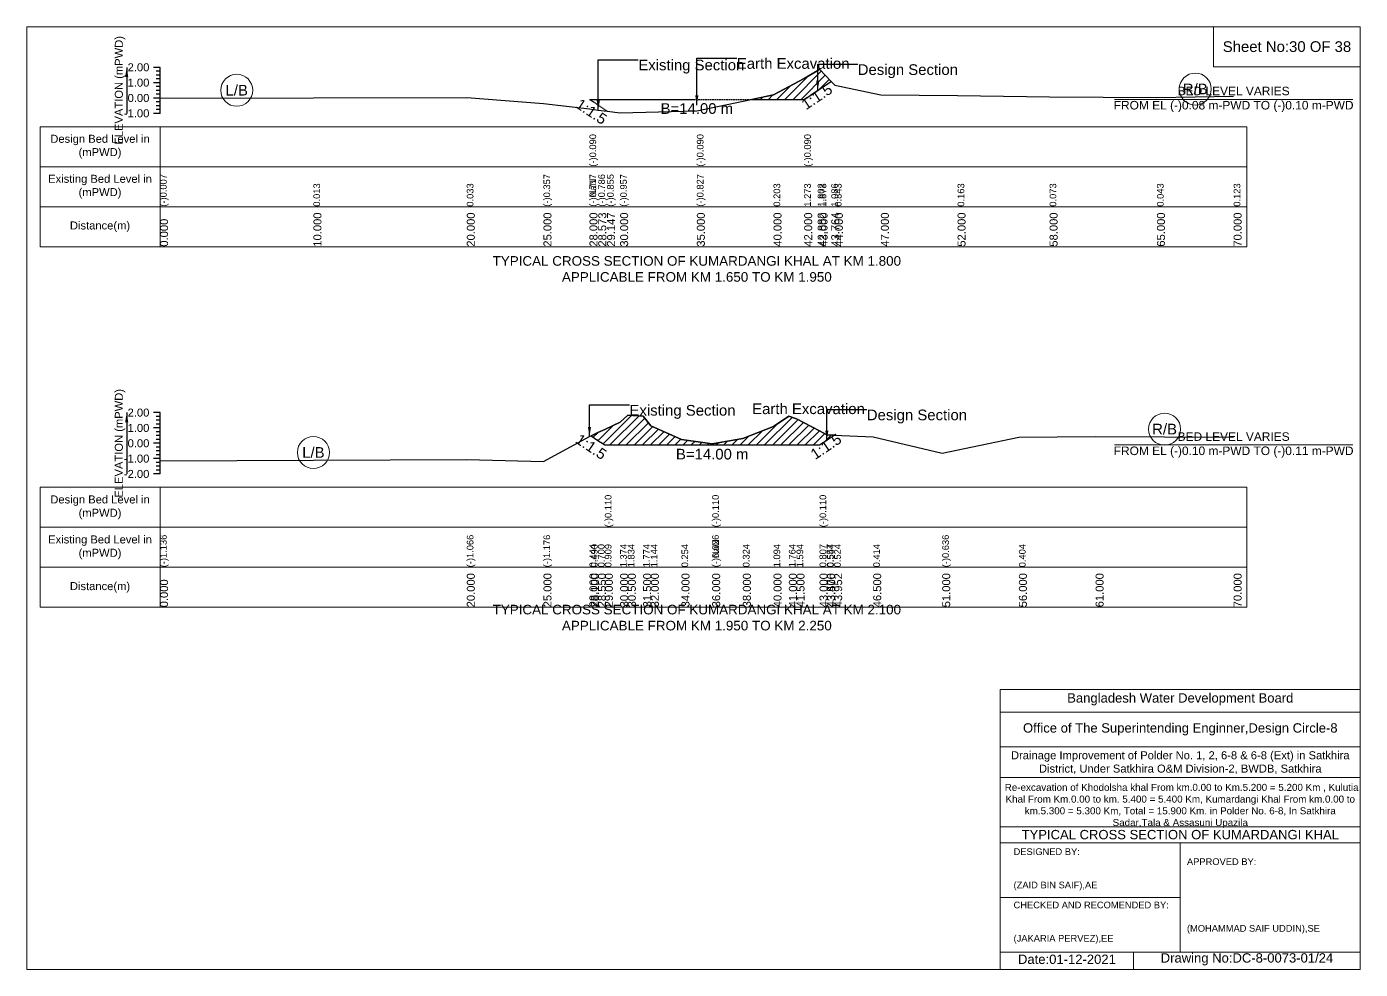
# Model space of a CAD drawing. Header units: inches. Extents: x 93000 to 476000, y -4242 to 0.
# Drawn here: x 390000 to 396000, y -4242 to 0 of the extents above; entities that cross this region are included whole.
import ezdxf

# ---------------------------------------------------------------- set-up
doc = ezdxf.new("R2010")
doc.units = ezdxf.units.IN
doc.header["$LTSCALE"] = 7
doc.header["$MEASUREMENT"] = 0
doc.linetypes.add('DASHED', pattern=[0.75, 0.5, -0.25])
for name, color, linetype, lineweight in [('Cross section Data Border', 7, 'Continuous', 9), ('Cross Section Labels', 7, 'Continuous', 9), ('Design_Bed_Level for Xsection', 7, 'DASHED', 25), ('Existing_Bed_Level for Xsection', 7, 'Continuous', 25), ('Long Section Labels', 7, 'Continuous', 9)]:
    doc.layers.add(name, color=color, linetype=linetype, lineweight=lineweight)
doc.styles.get("Standard").update_dxf_attribs({"font": 'arial.ttf'})
doc.dimstyles.get("Standard").update_dxf_attribs({"dimtxt": 0.18, "dimasz": 0.18, "dimexe": 0.18, "dimexo": 0.0625, "dimgap": 0.09, "dimtad": 0, "dimtih": 1, "dimtoh": 1, "dimdec": 4, "dimzin": 0, "dimdsep": 46, "dimtxsty": 'Standard', "dimcen": 0.09, "dimadec": 0, "dimazin": 0, "dimtfac": 1, "dimtdec": 4, "dimtofl": 0, "dimtmove": 0, "dimatfit": 3, "dimfxl": 1, "dimtolj": 1, "dimtzin": 0, "dimarcsym": 0})

msp = doc.modelspace()

# ---------------------------------------------------------------- hatches: boundary and pattern name
at = {"layer": 'Existing_Bed_Level for Xsection'}
h = msp.add_hatch(dxfattribs=at)
h.set_pattern_fill('ANSI31', color=256, scale=207, style=0)
h.paths.add_polyline_path([(393261.9, -327.2), (393360, -327.2), (393498, -327.2), (393558.9, -286.6), (393567, -281.2), (393619.7, -246), (393567, -191.7), (393558.9, -196.6), (393498, -233.1), (393360, -307)])
h = msp.add_hatch(dxfattribs=at)
h.set_pattern_fill('ANSI31', color=256, scale=207, style=0)
h.paths.add_polyline_path([(392538.9, -1841), (392569.9, -1861.7), (392601, -1882.4), (392670, -1882.4), (392704.5, -1882.4), (392773.5, -1882.4), (392808, -1882.4), (392946, -1882.4), (393084, -1882.4), (393222, -1882.4), (393360, -1882.4), (393429, -1882.4), (393463.5, -1882.4), (393567, -1882.4), (393599.8, -1860.6), (393601.5, -1859.4), (393632.7, -1838.7), (393601.5, -1837.3), (393599.8, -1836.4), (393567, -1819.2), (393463.5, -1764.9), (393429, -1753.1), (393360, -1799.4), (393222, -1852.5), (393084, -1876.7), (392946, -1857.3), (392808, -1795.9), (392773.5, -1752.5), (392704.5, -1748.3), (392670, -1780), (392601, -1812.1), (392569.9, -1826.6)])

# ---------------------------------------------------------------- linework, layer by layer
at = {"layer": 'Cross section Data Border'}
for points in [[(390000, 0), (396000, 0), (396000, -4242), (390000, -4242)], [(395340, 0), (396000, 0), (396000, -180), (395340, -180)], [(390060, -450), (395490, -450), (395490, -990), (390060, -990)], [(390060, -2072.9), (395490, -2072.9), (395490, -2612.9), (390060, -2612.9)]]:
    msp.add_lwpolyline(points, close=True, dxfattribs=at)
for points in [[(390600, -450), (390600, -990)], [(390060, -630), (395490, -630)], [(390060, -810), (395490, -810)], [(390600, -2072.9), (390600, -2612.9)], [(390060, -2252.9), (395490, -2252.9)], [(390060, -2432.9), (395490, -2432.9)], [(394380, -4242), (394380, -2982), (396000, -2982)], [(394380, -3084), (396000, -3084)], [(394380, -3240), (396000, -3240)], [(394380, -3378), (396000, -3378)], [(394380, -3600), (396000, -3600)], [(394380, -3672), (396000, -3672)], [(395190, -3672), (395190, -4164)], [(394380, -3918), (395190, -3918)], [(394380, -4164), (396000, -4164)], [(394980, -4164), (394980, -4242)]]:
    msp.add_lwpolyline(points, dxfattribs=at)
at = {"layer": 'Cross Section Labels'}
for points in [[(394894.2, -327.2), (395965.8, -327.2)], [(394894.2, -1882.4), (395965.8, -1882.4)]]:
    msp.add_lwpolyline(points, dxfattribs=at)
for centre in [(390945, -286.3), (395257.5, -280.7), (395119.5, -1811.1), (391290, -1916.3)]:
    msp.add_circle(centre, 72, dxfattribs=at)
at = {"layer": 'Design_Bed_Level for Xsection'}
for points in [[(392611.1, -379.9), (392571.6, -353.6), (392532, -327.2), (393015, -327.2), (393498, -327.2), (393558.9, -286.6), (393619.7, -246)], [(392538.9, -1841), (392569.9, -1861.7), (392601, -1882.4), (393084, -1882.4), (393567, -1882.4), (393599.8, -1860.6), (393632.7, -1838.7)]]:
    msp.add_lwpolyline(points, dxfattribs=at)
at = {"layer": 'Existing_Bed_Level for Xsection'}
for points in [[(390600, -183), (390570, -183)], [(390600, -200.2), (390582, -200.2)], [(390600, -217.5), (390582, -217.5)], [(390600, -234.7), (390582, -234.7)], [(390600, -390), (390600, -321), (390600, -252), (390600, -183)], [(390600, -321.4), (391290, -320.1), (391980, -318.7), (392325, -345.6), (392532, -370.4), (392532, -370.4), (392571.6, -375.2), (392611.1, -379.9), (392670, -387), (393015, -378), (393015, -378), (393360, -307), (393498, -233.1), (393498, -233.1), (393558.9, -196.6), (393567, -191.7), (393619.7, -246), (393636, -262.8), (393843, -307), (394188, -309.7), (394602, -315.9), (395085, -318), (395430, -312.5)], [(390600, -252), (390570, -252)], [(390600, -269.2), (390582, -269.2)], [(390600, -286.5), (390582, -286.5)], [(390600, -321), (390570, -321)], [(390600, -303.7), (390582, -303.7)], [(390600, -338.2), (390582, -338.2)], [(390600, -355.5), (390582, -355.5)], [(390600, -390), (390570, -390)], [(390600, -372.7), (390582, -372.7)], [(390600, -1736.9), (390570, -1736.9)], [(390600, -2012.9), (390600, -1943.9), (390600, -1874.9), (390600, -1805.9), (390600, -1736.9)], [(390600, -1754.1), (390582, -1754.1)], [(390600, -1771.4), (390582, -1771.4)], [(390600, -1788.6), (390582, -1788.6)], [(390600, -1953.2), (391980, -1948.4), (392325, -1956), (392532, -1844.2), (392538.9, -1841), (392569.9, -1826.6), (392601, -1812.1), (392601, -1812.1), (392670, -1780), (392704.5, -1748.3), (392773.5, -1752.5), (392808, -1795.9), (392946, -1857.3), (393084, -1876.7), (393084, -1876.7), (393222, -1852.5), (393360, -1799.4), (393429, -1753.1), (393463.5, -1764.9), (393567, -1819.2), (393567, -1819.2), (393599.8, -1836.4), (393601.5, -1837.3), (393632.7, -1838.7), (393808.5, -1846.3), (394119, -1918.7), (394464, -1847), (394809, -1844.2), (395430, -1847)], [(390600, -1805.9), (390570, -1805.9)], [(390600, -1823.1), (390582, -1823.1)], [(390600, -1840.4), (390582, -1840.4)], [(390600, -1857.6), (390582, -1857.6)], [(390600, -1874.9), (390570, -1874.9)], [(390600, -1892.1), (390582, -1892.1)], [(390600, -1909.4), (390582, -1909.4)], [(390600, -1943.9), (390570, -1943.9)], [(390600, -1926.6), (390582, -1926.6)], [(390600, -1961.1), (390582, -1961.1)], [(390600, -1978.4), (390582, -1978.4)], [(390600, -2012.9), (390570, -2012.9)], [(390600, -1995.6), (390582, -1995.6)]]:
    msp.add_lwpolyline(points, dxfattribs=at)
for points in [[(393261.9, -327.2), (393360, -327.2), (393498, -327.2), (393498, -327.2), (393558.9, -286.6), (393567, -281.2), (393619.7, -246), (393619.7, -246), (393619.7, -246), (393567, -191.7), (393558.9, -196.6), (393498, -233.1), (393498, -233.1), (393360, -307)], [(392538.9, -1841), (392569.9, -1861.7), (392601, -1882.4), (392601, -1882.4), (392670, -1882.4), (392704.5, -1882.4), (392773.5, -1882.4), (392808, -1882.4), (392946, -1882.4), (393084, -1882.4), (393084, -1882.4), (393222, -1882.4), (393360, -1882.4), (393429, -1882.4), (393463.5, -1882.4), (393567, -1882.4), (393567, -1882.4), (393599.8, -1860.6), (393601.5, -1859.4), (393632.7, -1838.7), (393632.7, -1838.7), (393632.7, -1838.7), (393601.5, -1837.3), (393599.8, -1836.4), (393567, -1819.2), (393567, -1819.2), (393463.5, -1764.9), (393429, -1753.1), (393360, -1799.4), (393222, -1852.5), (393084, -1876.7), (393084, -1876.7), (392946, -1857.3), (392808, -1795.9), (392773.5, -1752.5), (392704.5, -1748.3), (392670, -1780), (392601, -1812.1), (392601, -1812.1), (392569.9, -1826.6)]]:
    msp.add_lwpolyline(points, close=True, dxfattribs=at)

# ---------------------------------------------------------------- texts
at = {"layer": 'Cross section Data Border', "attachment_point": 5}
for s, insert, char_height in [('Sheet No:30 OF 38', (395670, -90), 48), ('Bangladesh Water Development Board', (395190, -3027), 42), ('Office of The Superintending Enginner,Design Circle-8', (395190, -3162), 42)]:
    msp.add_mtext(s, dxfattribs=dict(at, insert=insert, char_height=char_height))
at = {"layer": 'Cross section Data Border'}
for s, insert, char_height, width, attachment_point in [('Design Bed Level in (mPWD)', (390330, -540), 36, 480, 5), ('Existing Bed Level in (mPWD)', (390330, -720), 36, 480, 5), ('Distance(m)', (390330, -900), 36, 480, 5), ('Design Bed Level in (mPWD)', (390330, -2162.9), 36, 480, 5), ('Existing Bed Level in (mPWD)', (390330, -2342.9), 36, 480, 5), ('Distance(m)', (390330, -2522.9), 36, 480, 5), ('Drainage Improvement of Polder No. 1, 2, 6-8 & 6-8 (Ext) in Satkhira District, Under Satkhira O&M Division-2, BWDB, Satkhira', (395190, -3312), 36, 1680, 5), (' Re-excavation of Khodolsha khal From km.0.00 to Km.5.200 = 5.200 Km , Kulutia Khal From Km.0.00 to km. 5.400 = 5.400 Km, Kumardangi Khal From km.0.00 to km.5.300 = 5.300 Km, Total = 15.900 Km. in Polder No. 6-8, In Satkhira Sadar,Tala & Assasuni Upazila', (395190, -3507), 31.6143, 1620, 5), ('TYPICAL CROSS SECTION OF KUMARDANGI KHAL', (395190, -3636), 42, 1680, 5), ('DESIGNED BY:^J^J^J(ZAID BIN SAIF),AE', (394440, -3792), 30, 840, 4), ('APPROVED BY:^J^J^J^J^J^J(MOHAMMAD SAIF UDDIN),SE', (395220, -3912), 30, 840, 4), ('CHECKED AND RECOMENDED BY:^J^J^J(JAKARIA PERVEZ),EE', (394440, -4032), 30, 840, 4), ('Date:01-12-2021', (394680, -4197), 42, 840, 5), ('Drawing No:DC-8-0073-01/24', (395490, -4197), 42, 1320, 5)]:
    msp.add_mtext(s, dxfattribs=dict(at, insert=insert, char_height=char_height, width=width, attachment_point=attachment_point))
at = {"layer": 'Cross Section Labels'}
for s, insert, char_height, attachment_point in [('Existing Section', (392751.6, -148.5), 48, 1), ('Earth Excavation', (393195, -141.6), 48, 1), ('Design Section', (393738.9, -169.2), 48, 1), ('L/B', (390945, -286.3), 48, 5), ('BED LEVEL VARIES ^JFROM EL (-)0.08 m-PWD TO (-)0.10 m-PWD', (395430, -327.2), 38.4, 5), ('R/B', (395257.5, -280.7), 48, 5), ('B=14.00 m', (393015, -344.4), 48, 2), ('TYPICAL CROSS SECTION OF KUMARDANGI KHAL AT KM 1.800^JAPPLICABLE FROM KM 1.650 TO KM 1.950', (393015, -1090.5), 43.2, 5), ('Existing Section', (392712, -1702.4), 48, 1), ('Earth Excavation', (393264, -1695.5), 48, 1), ('Design Section', (393779.8, -1723.1), 48, 1), ('R/B', (395119.5, -1811.1), 48, 5), ('BED LEVEL VARIES ^JFROM EL (-)0.10 m-PWD TO (-)0.11 m-PWD', (395430, -1882.4), 38.4, 5), ('L/B', (391290, -1916.3), 48, 5), ('B=14.00 m', (393084, -1899.7), 48, 2), ('TYPICAL CROSS SECTION OF KUMARDANGI KHAL AT KM 2.100^JAPPLICABLE FROM KM 1.950 TO KM 2.250', (393015, -2659.5), 43.2, 5)]:
    msp.add_mtext(s, dxfattribs=dict(at, insert=insert, char_height=char_height, attachment_point=attachment_point))
at = {"layer": 'Cross Section Labels', "char_height": 48, "attachment_point": 2}
for insert, rotation in [((393541.6, -295.2), 33.69007), ((392554.3, -362.2), 326.30993), ((392552.7, -1870.4), 326.30993), ((393582.6, -1869.2), 33.69007)]:
    msp.add_mtext('1:1.5', dxfattribs=dict(at, insert=insert, rotation=rotation))
at = {"layer": 'Existing_Bed_Level for Xsection', "char_height": 36, "attachment_point": 5, "rotation": 90}
for insert in [(390420, -286.5), (390420, -1874.9)]:
    msp.add_mtext('ELEVATION (mPWD)', dxfattribs=dict(at, insert=insert))
at = {"layer": 'Existing_Bed_Level for Xsection', "char_height": 36, "attachment_point": 6}
for s, insert in [('2.00', (390552, -183)), ('1.00', (390552, -252)), ('0.00', (390552, -321)), ('-1.00', (390552, -390)), ('2.00', (390552, -1736.9)), ('1.00', (390552, -1805.9)), ('0.00', (390552, -1874.9)), ('-1.00', (390552, -1943.9)), ('-2.00', (390552, -2012.9))]:
    msp.add_mtext(s, dxfattribs=dict(at, insert=insert))
at = {"layer": 'Long Section Labels', "attachment_point": 1, "rotation": 90}
for s, insert, char_height in [('(-)0.090', (392532, -630), 30), ('(-)0.090', (393015, -630), 30), ('(-)0.090', (393498, -630), 30), ('(-)0.007', (390600, -810), 30), ('0.013', (391290, -810), 30), ('0.033', (391980, -810), 30), ('(-)0.357', (392325, -810), 30), ('(-)0.717', (392532, -810), 30), ('(-)0.717', (392532, -810), 30), ('(-)NaN', (392532, -810), 30), ('(-)NaN', (392532, -810), 30), ('(-)0.786', (392571.6, -810), 30), ('(-)0.855', (392611.1, -810), 30), ('(-)0.957', (392670, -810), 30), ('(-)0.827', (393015, -810), 30), ('(-)0.827', (393015, -810), 30), ('(-)0.827', (393015, -810), 30), ('0.203', (393360, -810), 30), ('0.203', (393360, -810), 30), ('1.273', (393498, -810), 30), ('1.273', (393498, -810), 30), ('1.802', (393558.9, -810), 30), ('1.873', (393567, -810), 30), ('1.086', (393619.7, -810), 30), ('0.843', (393636, -810), 30), ('0.163', (394188, -810), 30), ('0.073', (394602, -810), 30), ('0.043', (395085, -810), 30), ('0.123', (395430, -810), 30), ('10.000', (391290, -990), 36), ('20.000', (391980, -990), 36), ('25.000', (392325, -990), 36), ('28.000', (392532, -990), 36), ('28.000', (392532, -990), 36), ('28.000', (392532, -990), 36), ('28.573', (392571.6, -990), 36), ('29.147', (392611.1, -990), 36), ('30.000', (392670, -990), 36), ('35.000', (393015, -990), 36), ('35.000', (393015, -990), 36), ('35.000', (393015, -990), 36), ('40.000', (393360, -990), 36), ('42.000', (393498, -990), 36), ('42.000', (393498, -990), 36), ('42.000', (393498, -990), 36), ('42.882', (393558.9, -990), 36), ('43.000', (393567, -990), 36), ('43.764', (393619.7, -990), 36), ('44.000', (393636, -990), 36), ('47.000', (393843, -990), 36), ('52.000', (394188, -990), 36), ('58.000', (394602, -990), 36), ('65.000', (395085, -990), 36), ('70.000', (395430, -990), 36), ('0.000', (390600, -990), 36), ('(-)0.110', (392601, -2252.9), 30), ('(-)0.110', (393084, -2252.9), 30), ('(-)0.110', (393567, -2252.9), 30), ('(-)1.136', (390600, -2432.9), 30), ('(-)1.066', (391980, -2432.9), 30), ('(-)1.176', (392325, -2432.9), 30), ('0.444', (392532, -2432.9), 30), ('0.444', (392532, -2432.9), 30), ('0.490', (392538.9, -2432.9), 30), ('0.700', (392569.9, -2432.9), 30), ('0.909', (392601, -2432.9), 30), ('0.909', (392601, -2432.9), 30), ('0.909', (392601, -2432.9), 30), ('1.374', (392670, -2432.9), 30), ('1.834', (392704.5, -2432.9), 30), ('1.774', (392773.5, -2432.9), 30), ('1.144', (392808, -2432.9), 30), ('0.254', (392946, -2432.9), 30), ('(-)0.026', (393084, -2432.9), 30), ('(-)0.026', (393084, -2432.9), 30), ('(-)NaN', (393084, -2432.9), 30), ('0.324', (393222, -2432.9), 30), ('1.094', (393360, -2432.9), 30), ('1.764', (393429, -2432.9), 30), ('1.594', (393463.5, -2432.9), 30), ('0.807', (393567, -2432.9), 30), ('0.807', (393567, -2432.9), 30), ('0.807', (393567, -2432.9), 30), ('0.557', (393599.8, -2432.9), 30), ('0.544', (393601.5, -2432.9), 30), ('0.524', (393632.7, -2432.9), 30), ('0.414', (393808.5, -2432.9), 30), ('(-)0.636', (394119, -2432.9), 30), ('0.404', (394464, -2432.9), 30), ('0.404', (394464, -2432.9), 30), ('0.000', (390600, -2612.9), 36), ('20.000', (391980, -2612.9), 36), ('25.000', (392325, -2612.9), 36), ('28.000', (392532, -2612.9), 36), ('28.100', (392538.9, -2612.9), 36), ('28.550', (392569.9, -2612.9), 36), ('29.000', (392601, -2612.9), 36), ('29.000', (392601, -2612.9), 36), ('29.000', (392601, -2612.9), 36), ('30.000', (392670, -2612.9), 36), ('30.500', (392704.5, -2612.9), 36), ('31.500', (392773.5, -2612.9), 36), ('32.000', (392808, -2612.9), 36), ('34.000', (392946, -2612.9), 36), ('36.000', (393084, -2612.9), 36), ('36.000', (393084, -2612.9), 36), ('36.000', (393084, -2612.9), 36), ('38.000', (393222, -2612.9), 36), ('40.000', (393360, -2612.9), 36), ('41.000', (393429, -2612.9), 36), ('41.500', (393463.5, -2612.9), 36), ('43.000', (393567, -2612.9), 36), ('43.000', (393567, -2612.9), 36), ('43.000', (393567, -2612.9), 36), ('43.476', (393599.8, -2612.9), 36), ('43.500', (393601.5, -2612.9), 36), ('43.952', (393632.7, -2612.9), 36), ('46.500', (393808.5, -2612.9), 36), ('51.000', (394119, -2612.9), 36), ('56.000', (394464, -2612.9), 36), ('61.000', (394809, -2612.9), 36), ('70.000', (395430, -2612.9), 36)]:
    msp.add_mtext(s, dxfattribs=dict(at, insert=insert, char_height=char_height))

# ---------------------------------------------------------------- leaders
at = {"layer": 'Cross Section Labels', "annotation_type": 0, "has_hookline": 1, "hookline_direction": 0}
for points, text_width in [([(392571.6, -375.2), (392571.6, -148.5), (392751.5, -148.5)], 467.2), ([(393015, -352.6), (393015, -141.6), (393194.9, -141.6)], 497), ([(393558.9, -286.6), (393558.9, -169.2), (393738.8, -169.2)], 441.2), ([(392532, -1844.2), (392532, -1702.4), (392711.9, -1702.4)], 467.2), ([(393599.8, -1860.6), (393599.8, -1723.1), (393779.7, -1723.1)], 441.2)]:
    msp.add_leader(points, dimstyle='Standard', override={"dimasz": 43.2}, dxfattribs=dict(at, text_width=text_width))
at = {"layer": 'Existing_Bed_Level for Xsection'}
for points in [[(390450, -183), (390450, -390)], [(390450, -1736.9), (390450, -2012.9)]]:
    msp.add_leader(points, dimstyle='Standard', override={"dimasz": 43.2}, dxfattribs=at)

doc.saveas('drawing.dxf')
